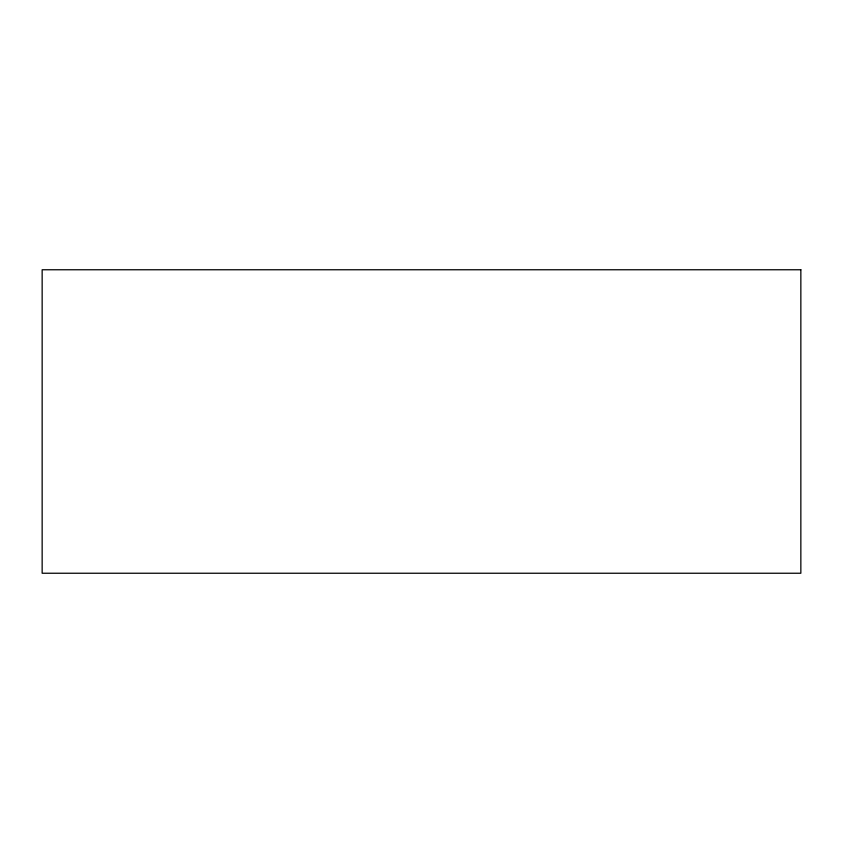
<?xml version="1.0" encoding="UTF-8"?>
<svg xmlns="http://www.w3.org/2000/svg" width="843" height="843" viewBox="0 0 843 843"><rect width="100%" height="100%" fill="white"/><g stroke="black" fill="none" stroke-linecap="round" stroke-linejoin="round"><path stroke-width="1.26" d="M800.85 269.76L42.15 269.76L42.15 573.24L800.85 573.24L800.85 269.76"/></g></svg>
